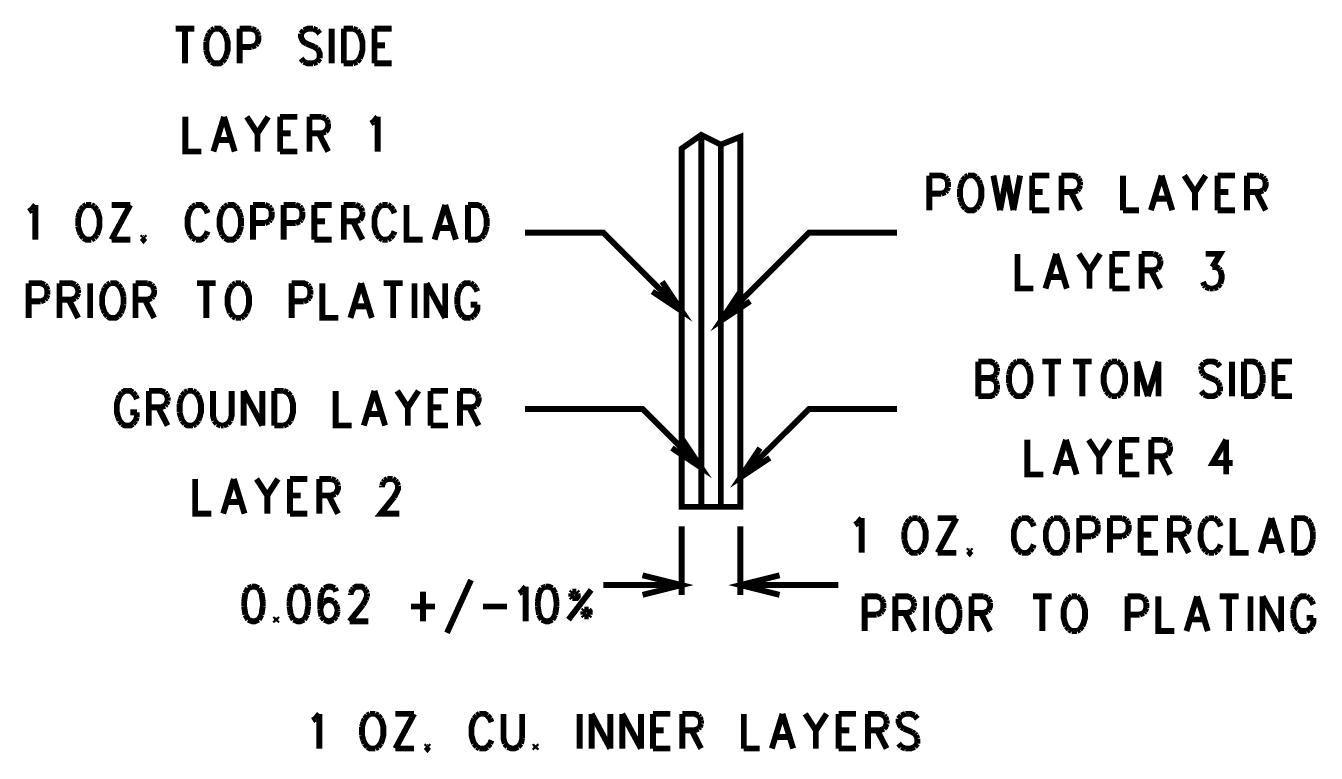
# Model space of a CAD drawing. Extents: x 7.3 to 17.4, y 4.7 to 13.3.
# Drawn here: x 13.575 to 16.87, y 5.596 to 7.454 of the extents above; entities that cross this region are included whole.
import ezdxf

# ---------------------------------------------------------------- set-up
doc = ezdxf.new("R2010")
doc.units = 0
doc.layers.add('DD_PHO', color=6, linetype='CONTINUOUS')

msp = doc.modelspace()

# ---------------------------------------------------------------- linework, layer by layer
at = {"layer": 'DD_PHO', "const_width": 0.015}
for points in [[(13.9575, 7.44609), (14.00522, 7.44609)], [(13.98136, 7.44609), (13.98136, 7.3575)], [(14.04954, 7.44187), (14.04272, 7.43343)], [(14.05636, 7.44609), (14.04954, 7.44187)], [(14.07681, 7.44187), (14.07, 7.44609), (14.05636, 7.44609)], [(14.08363, 7.43343), (14.07681, 7.44187)], [(14.12113, 7.44609), (14.12113, 7.3575)], [(14.12113, 7.44609), (14.15181, 7.44609)], [(14.15181, 7.44609), (14.16204, 7.44187)], [(14.16204, 7.44187), (14.16545, 7.43765)], [(14.28477, 7.44187), (14.27795, 7.43343)], [(14.30863, 7.44609), (14.295, 7.44609), (14.28477, 7.44187)], [(14.31886, 7.44187), (14.30863, 7.44609)], [(14.32568, 7.43343), (14.31886, 7.44187)], [(14.35636, 7.44609), (14.35636, 7.3575)], [(14.38704, 7.44609), (14.38704, 7.3575)], [(14.38704, 7.44609), (14.4109, 7.44609)], [(14.4109, 7.44609), (14.42113, 7.44187)], [(14.42113, 7.44187), (14.42795, 7.43343)], [(14.46545, 7.44609), (14.46545, 7.3575)], [(14.46545, 7.44609), (14.50977, 7.44609)], [(14.03931, 7.425), (14.0359, 7.41234)], [(14.0359, 7.41234), (14.0359, 7.39125)], [(14.04272, 7.43343), (14.03931, 7.425)], [(14.08704, 7.425), (14.08363, 7.43343)], [(14.08704, 7.37859), (14.09045, 7.39125), (14.09045, 7.41234), (14.08704, 7.425)], [(14.16545, 7.40812), (14.16204, 7.4039)], [(14.16545, 7.43765), (14.16886, 7.42921)], [(14.16886, 7.42921), (14.16886, 7.41656), (14.16545, 7.40812)], [(14.27795, 7.43343), (14.27795, 7.425), (14.28136, 7.41656), (14.28477, 7.41234), (14.29159, 7.40812)], [(14.29159, 7.40812), (14.31204, 7.39968)], [(14.42795, 7.43343), (14.43136, 7.425), (14.43477, 7.41234), (14.43477, 7.39125), (14.43136, 7.37859), (14.42795, 7.37015)], [(14.0359, 7.39125), (14.03931, 7.37859)], [(14.03931, 7.37859), (14.04272, 7.37015)], [(14.08363, 7.37015), (14.08704, 7.37859)], [(14.15181, 7.39968), (14.12113, 7.39968)], [(14.16204, 7.4039), (14.15181, 7.39968)], [(14.31204, 7.39968), (14.31886, 7.39546)], [(14.31886, 7.39546), (14.32227, 7.39125), (14.32568, 7.38281), (14.32568, 7.37015)], [(14.46545, 7.4039), (14.49272, 7.4039)], [(14.04272, 7.37015), (14.04954, 7.36171)], [(14.04954, 7.36171), (14.05636, 7.3575), (14.07, 7.3575), (14.07681, 7.36171)], [(14.07681, 7.36171), (14.08363, 7.37015)], [(14.28477, 7.36171), (14.27795, 7.37015)], [(14.30863, 7.3575), (14.295, 7.3575), (14.28477, 7.36171)], [(14.31886, 7.36171), (14.30863, 7.3575)], [(14.32568, 7.37015), (14.31886, 7.36171)], [(14.4109, 7.3575), (14.38704, 7.3575)], [(14.42113, 7.36171), (14.4109, 7.3575)], [(14.42795, 7.37015), (14.42113, 7.36171)], [(14.46545, 7.3575), (14.50977, 7.3575)], [(13.9825, 7.22109), (13.9825, 7.1325), (14.0234, 7.1325)], [(14.08136, 7.22109), (14.05409, 7.1325)], [(14.08136, 7.22109), (14.10863, 7.1325)], [(14.13931, 7.22109), (14.16659, 7.1789)], [(14.19386, 7.22109), (14.16659, 7.1789)], [(14.22454, 7.22109), (14.22454, 7.1325)], [(14.22454, 7.22109), (14.26886, 7.22109)], [(14.29954, 7.22109), (14.29954, 7.1325)], [(14.29954, 7.22109), (14.33022, 7.22109)], [(14.33022, 7.22109), (14.34045, 7.21687)], [(14.34045, 7.21687), (14.34386, 7.21265)], [(14.34386, 7.21265), (14.34727, 7.20421)], [(14.46318, 7.20843), (14.4734, 7.22109)], [(14.4734, 7.22109), (14.4734, 7.1325)], [(14.16659, 7.1789), (14.16659, 7.1325)], [(14.22454, 7.1789), (14.25181, 7.1789)], [(14.33022, 7.1789), (14.29954, 7.1789)], [(14.3234, 7.1789), (14.34727, 7.1325)], [(14.34045, 7.18312), (14.33022, 7.1789)], [(14.34727, 7.20421), (14.34727, 7.19578), (14.34386, 7.18734), (14.34045, 7.18312)], [(14.45636, 7.20421), (14.46318, 7.20843)], [(14.06431, 7.16203), (14.0984, 7.16203)], [(15.25, 6.225), (15.25, 7.14), (15.3, 7.175), (15.35, 7.15), (15.4, 7.17), (15.4, 6.225), (15.25, 6.225)], [(15.3, 7.175), (15.3, 6.225)], [(15.35, 7.15), (15.35, 6.225)], [(14.22454, 7.1325), (14.26886, 7.1325)], [(15.8825, 7.07109), (15.8825, 6.9825)], [(15.8825, 7.07109), (15.91318, 7.07109), (15.9234, 7.06687)], [(15.9234, 7.06687), (15.92681, 7.06265)], [(15.92681, 7.06265), (15.93022, 7.05421)], [(15.93022, 7.05421), (15.93022, 7.04156)], [(15.96431, 7.05), (15.9609, 7.03734)], [(15.96772, 7.05843), (15.96431, 7.05)], [(15.97454, 7.06687), (15.96772, 7.05843)], [(15.98136, 7.07109), (15.97454, 7.06687)], [(16.00181, 7.06687), (15.995, 7.07109), (15.98136, 7.07109)], [(16.00863, 7.05843), (16.00181, 7.06687)], [(16.01204, 7.05), (16.00863, 7.05843)], [(16.01204, 7.00359), (16.01545, 7.01625), (16.01545, 7.03734), (16.01204, 7.05)], [(16.04613, 7.07109), (16.06318, 6.9825)], [(16.08022, 7.07109), (16.06318, 6.9825)], [(16.08022, 7.07109), (16.09727, 6.9825)], [(16.11431, 7.07109), (16.09727, 6.9825)], [(16.145, 7.07109), (16.145, 6.9825)], [(16.145, 7.07109), (16.18931, 7.07109)], [(16.22, 7.07109), (16.22, 6.9825)], [(16.22, 7.07109), (16.25068, 7.07109), (16.2609, 7.06687)], [(16.2609, 7.06687), (16.26431, 7.06265)], [(16.26431, 7.06265), (16.26772, 7.05421)], [(16.26772, 7.04578), (16.26431, 7.03734)], [(16.26772, 7.05421), (16.26772, 7.04578)], [(16.37681, 7.07109), (16.37681, 6.9825)], [(16.47568, 7.07109), (16.4484, 6.9825)], [(16.47568, 7.07109), (16.50295, 6.9825)], [(16.53363, 7.07109), (16.5609, 7.0289)], [(16.58818, 7.07109), (16.5609, 7.0289)], [(16.61886, 7.07109), (16.61886, 6.9825)], [(16.61886, 7.07109), (16.66318, 7.07109)], [(16.69386, 7.07109), (16.69386, 6.9825)], [(16.69386, 7.07109), (16.72454, 7.07109)], [(16.72454, 7.07109), (16.73477, 7.06687)], [(16.73477, 7.06687), (16.73818, 7.06265)], [(16.74159, 7.05421), (16.74159, 7.04578), (16.73818, 7.03734), (16.73477, 7.03312)], [(16.73818, 7.06265), (16.74159, 7.05421)], [(15.91318, 7.02468), (15.8825, 7.02468)], [(15.9234, 7.0289), (15.91318, 7.02468)], [(15.92681, 7.03312), (15.9234, 7.0289)], [(15.93022, 7.04156), (15.92681, 7.03312)], [(15.9609, 7.03734), (15.9609, 7.01625)], [(15.9609, 7.01625), (15.96431, 7.00359)], [(16.145, 7.0289), (16.17227, 7.0289)], [(16.25068, 7.0289), (16.22, 7.0289)], [(16.24386, 7.0289), (16.26772, 6.9825)], [(16.2609, 7.03312), (16.25068, 7.0289)], [(16.26431, 7.03734), (16.2609, 7.03312)], [(16.45863, 7.01203), (16.49272, 7.01203)], [(16.5609, 7.0289), (16.5609, 6.9825)], [(16.61886, 7.0289), (16.64613, 7.0289)], [(16.72454, 7.0289), (16.69386, 7.0289)], [(16.71772, 7.0289), (16.74159, 6.9825)], [(16.73477, 7.03312), (16.72454, 7.0289)], [(13.5825, 6.97921), (13.58931, 6.98343)], [(13.58931, 6.98343), (13.59954, 6.99609)], [(13.59954, 6.99609), (13.59954, 6.9075)], [(13.71545, 6.98343), (13.71204, 6.975)], [(13.72227, 6.99187), (13.71545, 6.98343)], [(13.72909, 6.99609), (13.72227, 6.99187)], [(13.74272, 6.99609), (13.72909, 6.99609)], [(13.74954, 6.99187), (13.74272, 6.99609)], [(13.75636, 6.98343), (13.74954, 6.99187)], [(13.75636, 6.92015), (13.75977, 6.92859), (13.76318, 6.94125), (13.76318, 6.96234), (13.75977, 6.975), (13.75636, 6.98343)], [(13.84159, 6.99609), (13.79386, 6.9075)], [(13.79386, 6.99609), (13.84159, 6.99609)], [(13.995, 6.98343), (13.99159, 6.975), (13.98818, 6.96234), (13.98818, 6.94125), (13.99159, 6.92859), (13.995, 6.92015)], [(14.00181, 6.99187), (13.995, 6.98343)], [(14.00863, 6.99609), (14.00181, 6.99187)], [(14.02909, 6.99187), (14.02227, 6.99609), (14.00863, 6.99609)], [(14.0359, 6.98343), (14.02909, 6.99187)], [(14.03931, 6.975), (14.0359, 6.98343)], [(14.07681, 6.98343), (14.0734, 6.975)], [(14.08363, 6.99187), (14.07681, 6.98343)], [(14.09045, 6.99609), (14.08363, 6.99187)], [(14.1109, 6.99187), (14.10409, 6.99609), (14.09045, 6.99609)], [(14.11772, 6.98343), (14.1109, 6.99187)], [(14.12113, 6.975), (14.11772, 6.98343)], [(14.15522, 6.99609), (14.15522, 6.9075)], [(14.15522, 6.99609), (14.1859, 6.99609)], [(14.1859, 6.99609), (14.19613, 6.99187)], [(14.19613, 6.99187), (14.19954, 6.98765)], [(14.19954, 6.98765), (14.20295, 6.97921)], [(14.20295, 6.97921), (14.20295, 6.96656), (14.19954, 6.95812)], [(14.23363, 6.99609), (14.23363, 6.9075)], [(14.23363, 6.99609), (14.26431, 6.99609)], [(14.26431, 6.99609), (14.27454, 6.99187)], [(14.27454, 6.99187), (14.27795, 6.98765)], [(14.27795, 6.98765), (14.28136, 6.97921)], [(14.28136, 6.97921), (14.28136, 6.96656), (14.27795, 6.95812)], [(14.31204, 6.99609), (14.31204, 6.9075)], [(14.31204, 6.99609), (14.35636, 6.99609)], [(14.38704, 6.99609), (14.38704, 6.9075)], [(14.38704, 6.99609), (14.41772, 6.99609)], [(14.41772, 6.99609), (14.42795, 6.99187)], [(14.42795, 6.99187), (14.43136, 6.98765)], [(14.43477, 6.97921), (14.43477, 6.97078), (14.43136, 6.96234), (14.42795, 6.95812)], [(14.43136, 6.98765), (14.43477, 6.97921)], [(14.47227, 6.98343), (14.46886, 6.975), (14.46545, 6.96234), (14.46545, 6.94125), (14.46886, 6.92859), (14.47227, 6.92015)], [(14.47909, 6.99187), (14.47227, 6.98343)], [(14.4859, 6.99609), (14.47909, 6.99187)], [(14.49954, 6.99609), (14.4859, 6.99609)], [(14.50636, 6.99187), (14.49954, 6.99609)], [(14.51318, 6.98343), (14.50636, 6.99187)], [(14.51659, 6.975), (14.51318, 6.98343)], [(14.54727, 6.99609), (14.54727, 6.9075), (14.58818, 6.9075)], [(14.64613, 6.99609), (14.61886, 6.9075)], [(14.64613, 6.99609), (14.6734, 6.9075)], [(14.70409, 6.99609), (14.70409, 6.9075)], [(14.70409, 6.99609), (14.72795, 6.99609), (14.73818, 6.99187)], [(14.73818, 6.99187), (14.745, 6.98343)], [(14.745, 6.98343), (14.7484, 6.975)], [(15.96431, 7.00359), (15.96772, 6.99515)], [(15.96772, 6.99515), (15.97454, 6.98671)], [(15.97454, 6.98671), (15.98136, 6.9825), (15.995, 6.9825), (16.00181, 6.98671)], [(16.00181, 6.98671), (16.00863, 6.99515)], [(16.00863, 6.99515), (16.01204, 7.00359)], [(16.145, 6.9825), (16.18931, 6.9825)], [(16.37681, 6.9825), (16.41772, 6.9825)], [(16.61886, 6.9825), (16.66318, 6.9825)], [(13.71204, 6.975), (13.70863, 6.96234)], [(13.70863, 6.96234), (13.70863, 6.94125)], [(14.0734, 6.975), (14.07, 6.96234), (14.07, 6.94125), (14.0734, 6.92859)], [(14.12454, 6.96234), (14.12113, 6.975)], [(14.12454, 6.94125), (14.12454, 6.96234)], [(14.1859, 6.94968), (14.15522, 6.94968)], [(14.19613, 6.9539), (14.1859, 6.94968)], [(14.19954, 6.95812), (14.19613, 6.9539)], [(14.26431, 6.94968), (14.23363, 6.94968)], [(14.27454, 6.9539), (14.26431, 6.94968)], [(14.27795, 6.95812), (14.27454, 6.9539)], [(14.31204, 6.9539), (14.33931, 6.9539)], [(14.41772, 6.9539), (14.38704, 6.9539)], [(14.4109, 6.9539), (14.43477, 6.9075)], [(14.42795, 6.95812), (14.41772, 6.9539)], [(14.7484, 6.975), (14.75181, 6.96234)], [(14.75181, 6.96234), (14.75181, 6.94125)], [(13.70863, 6.94125), (13.71204, 6.92859)], [(13.71204, 6.92859), (13.71545, 6.92015)], [(13.71545, 6.92015), (13.72227, 6.91171)], [(13.74954, 6.91171), (13.75636, 6.92015)], [(13.87568, 6.91593), (13.87227, 6.91171)], [(13.87909, 6.91171), (13.87568, 6.91593)], [(13.995, 6.92015), (14.00181, 6.91171)], [(14.02909, 6.91171), (14.0359, 6.92015)], [(14.0359, 6.92015), (14.03931, 6.92859)], [(14.0734, 6.92859), (14.07681, 6.92015)], [(14.07681, 6.92015), (14.08363, 6.91171)], [(14.1109, 6.91171), (14.11772, 6.92015)], [(14.11772, 6.92015), (14.12113, 6.92859)], [(14.12113, 6.92859), (14.12454, 6.94125)], [(14.47227, 6.92015), (14.47909, 6.91171)], [(14.50636, 6.91171), (14.51318, 6.92015)], [(14.51318, 6.92015), (14.51659, 6.92859)], [(14.62909, 6.93703), (14.66318, 6.93703)], [(14.745, 6.92015), (14.73818, 6.91171)], [(14.7484, 6.92859), (14.745, 6.92015)], [(14.75181, 6.94125), (14.7484, 6.92859)], [(14.85, 6.925), (15.05, 6.925), (15.25, 6.725)], [(15.8, 6.925), (15.575, 6.925), (15.35, 6.7)], [(13.72227, 6.91171), (13.72909, 6.9075), (13.74272, 6.9075)], [(13.74272, 6.9075), (13.74954, 6.91171)], [(13.79386, 6.9075), (13.84159, 6.9075)], [(13.87227, 6.91171), (13.87568, 6.9075), (13.87909, 6.91171)], [(14.00181, 6.91171), (14.00863, 6.9075)], [(14.00863, 6.9075), (14.02227, 6.9075), (14.02909, 6.91171)], [(14.08363, 6.91171), (14.09045, 6.9075), (14.10409, 6.9075), (14.1109, 6.91171)], [(14.31204, 6.9075), (14.35636, 6.9075)], [(14.47909, 6.91171), (14.4859, 6.9075)], [(14.4859, 6.9075), (14.49954, 6.9075)], [(14.49954, 6.9075), (14.50636, 6.91171)], [(14.73818, 6.91171), (14.72795, 6.9075), (14.70409, 6.9075)], [(16.1075, 6.87109), (16.1075, 6.7825), (16.1484, 6.7825)], [(16.20636, 6.87109), (16.17909, 6.7825)], [(16.20636, 6.87109), (16.23363, 6.7825)], [(16.26431, 6.87109), (16.29159, 6.8289)], [(16.31886, 6.87109), (16.29159, 6.8289)], [(16.34954, 6.87109), (16.34954, 6.7825)], [(16.34954, 6.87109), (16.39386, 6.87109)], [(16.42454, 6.87109), (16.42454, 6.7825)], [(16.42454, 6.87109), (16.45522, 6.87109)], [(16.45522, 6.87109), (16.46545, 6.86687)], [(16.46545, 6.86687), (16.46886, 6.86265)], [(16.47227, 6.85421), (16.47227, 6.84578), (16.46886, 6.83734), (16.46545, 6.83312)], [(16.46886, 6.86265), (16.47227, 6.85421)], [(16.58818, 6.87109), (16.62568, 6.87109), (16.60522, 6.83734)], [(16.29159, 6.8289), (16.29159, 6.7825)], [(16.34954, 6.8289), (16.37681, 6.8289)], [(16.45522, 6.8289), (16.42454, 6.8289)], [(16.4484, 6.8289), (16.47227, 6.7825)], [(16.46545, 6.83312), (16.45522, 6.8289)], [(16.60522, 6.83734), (16.61545, 6.83734), (16.62227, 6.83312)], [(16.62227, 6.83312), (16.62568, 6.8289)], [(16.62568, 6.8289), (16.62909, 6.81625), (16.62909, 6.80781), (16.62568, 6.79515)], [(13.5825, 6.79609), (13.5825, 6.7075)], [(13.5825, 6.79609), (13.61318, 6.79609), (13.6234, 6.79187)], [(13.6234, 6.79187), (13.62681, 6.78765)], [(13.62681, 6.78765), (13.63022, 6.77921)], [(13.6609, 6.79609), (13.6609, 6.7075)], [(13.6609, 6.79609), (13.69159, 6.79609), (13.70181, 6.79187)], [(13.70181, 6.79187), (13.70522, 6.78765)], [(13.70522, 6.78765), (13.70863, 6.77921)], [(13.73931, 6.79609), (13.73931, 6.7075)], [(13.77681, 6.78343), (13.7734, 6.775)], [(13.78363, 6.79187), (13.77681, 6.78343)], [(13.79045, 6.79609), (13.78363, 6.79187)], [(13.8109, 6.79187), (13.80409, 6.79609), (13.79045, 6.79609)], [(13.81772, 6.78343), (13.8109, 6.79187)], [(13.82113, 6.775), (13.81772, 6.78343)], [(13.85522, 6.79609), (13.85522, 6.7075)], [(13.85522, 6.79609), (13.8859, 6.79609)], [(13.8859, 6.79609), (13.89613, 6.79187)], [(13.89613, 6.79187), (13.89954, 6.78765)], [(13.89954, 6.78765), (13.90295, 6.77921)], [(14.01204, 6.79609), (14.05977, 6.79609)], [(14.0359, 6.79609), (14.0359, 6.7075)], [(14.09727, 6.78343), (14.09386, 6.775), (14.09045, 6.76234), (14.09045, 6.74125), (14.09386, 6.72859), (14.09727, 6.72015)], [(14.10409, 6.79187), (14.09727, 6.78343)], [(14.1109, 6.79609), (14.10409, 6.79187)], [(14.12454, 6.79609), (14.1109, 6.79609)], [(14.13136, 6.79187), (14.12454, 6.79609)], [(14.13818, 6.78343), (14.13136, 6.79187)], [(14.13818, 6.72015), (14.14159, 6.72859), (14.145, 6.74125), (14.145, 6.76234), (14.14159, 6.775), (14.13818, 6.78343)], [(14.25409, 6.79609), (14.25409, 6.7075)], [(14.25409, 6.79609), (14.28477, 6.79609), (14.295, 6.79187)], [(14.295, 6.79187), (14.2984, 6.78765)], [(14.2984, 6.78765), (14.30181, 6.77921)], [(14.3325, 6.79609), (14.3325, 6.7075), (14.3734, 6.7075)], [(14.43136, 6.79609), (14.40409, 6.7075)], [(14.43136, 6.79609), (14.45863, 6.7075)], [(14.48931, 6.79609), (14.53704, 6.79609)], [(14.51318, 6.79609), (14.51318, 6.7075)], [(14.56772, 6.79609), (14.56772, 6.7075)], [(14.5984, 6.79609), (14.5984, 6.7075)], [(14.5984, 6.79609), (14.64613, 6.7075)], [(14.64613, 6.79609), (14.64613, 6.7075)], [(14.68363, 6.78343), (14.68022, 6.775)], [(14.69045, 6.79187), (14.68363, 6.78343)], [(14.7109, 6.79609), (14.69727, 6.79609), (14.69045, 6.79187)], [(14.71772, 6.79187), (14.7109, 6.79609)], [(14.72454, 6.78343), (14.71772, 6.79187)], [(14.72795, 6.775), (14.72454, 6.78343)], [(15.2, 6.8), (15.25, 6.725), (15.175, 6.775)], [(16.18931, 6.81203), (16.2234, 6.81203)], [(16.34954, 6.7825), (16.39386, 6.7825)], [(16.58477, 6.79093), (16.58136, 6.79937)], [(16.58818, 6.78671), (16.58477, 6.79093)], [(16.5984, 6.7825), (16.58818, 6.78671)], [(16.60863, 6.7825), (16.5984, 6.7825)], [(16.61886, 6.78671), (16.60863, 6.7825)], [(16.62568, 6.79515), (16.61886, 6.78671)], [(13.61318, 6.74968), (13.5825, 6.74968)], [(13.6234, 6.7539), (13.61318, 6.74968)], [(13.62681, 6.75812), (13.6234, 6.7539)], [(13.63022, 6.76656), (13.62681, 6.75812)], [(13.63022, 6.77921), (13.63022, 6.76656)], [(13.69159, 6.7539), (13.6609, 6.7539)], [(13.68477, 6.7539), (13.70863, 6.7075)], [(13.70181, 6.75812), (13.69159, 6.7539)], [(13.70522, 6.76234), (13.70181, 6.75812)], [(13.70863, 6.77078), (13.70522, 6.76234)], [(13.70863, 6.77921), (13.70863, 6.77078)], [(13.7734, 6.775), (13.77, 6.76234), (13.77, 6.74125), (13.7734, 6.72859)], [(13.82454, 6.76234), (13.82113, 6.775)], [(13.82454, 6.74125), (13.82454, 6.76234)], [(13.8859, 6.7539), (13.85522, 6.7539)], [(13.87909, 6.7539), (13.90295, 6.7075)], [(13.89613, 6.75812), (13.8859, 6.7539)], [(13.89954, 6.76234), (13.89613, 6.75812)], [(13.90295, 6.77921), (13.90295, 6.77078), (13.89954, 6.76234)], [(14.28477, 6.74968), (14.25409, 6.74968)], [(14.295, 6.7539), (14.28477, 6.74968)], [(14.2984, 6.75812), (14.295, 6.7539)], [(14.30181, 6.76656), (14.2984, 6.75812)], [(14.30181, 6.77921), (14.30181, 6.76656)], [(14.68022, 6.775), (14.67681, 6.76234)], [(14.67681, 6.76234), (14.67681, 6.74125)], [(15.4, 6.775), (15.35, 6.7), (15.425, 6.75)], [(13.7734, 6.72859), (13.77681, 6.72015)], [(13.77681, 6.72015), (13.78363, 6.71171)], [(13.8109, 6.71171), (13.81772, 6.72015)], [(13.81772, 6.72015), (13.82113, 6.72859)], [(13.82113, 6.72859), (13.82454, 6.74125)], [(14.09727, 6.72015), (14.10409, 6.71171)], [(14.13136, 6.71171), (14.13818, 6.72015)], [(14.41431, 6.73703), (14.4484, 6.73703)], [(14.67681, 6.74125), (14.68022, 6.72859)], [(14.68022, 6.72859), (14.68363, 6.72015)], [(14.68363, 6.72015), (14.69045, 6.71171)], [(14.7109, 6.74125), (14.72795, 6.74125)], [(14.71772, 6.71171), (14.72454, 6.72015)], [(14.72454, 6.72015), (14.72795, 6.72859), (14.72795, 6.74125)], [(13.78363, 6.71171), (13.79045, 6.7075), (13.80409, 6.7075), (13.8109, 6.71171)], [(14.10409, 6.71171), (14.1109, 6.7075)], [(14.1109, 6.7075), (14.12454, 6.7075)], [(14.12454, 6.7075), (14.13136, 6.71171)], [(14.69045, 6.71171), (14.69727, 6.7075), (14.7109, 6.7075)], [(14.7109, 6.7075), (14.71772, 6.71171)], [(16.0075, 6.59609), (16.0075, 6.5075)], [(16.0075, 6.59609), (16.03818, 6.59609), (16.0484, 6.59187)], [(16.0484, 6.59187), (16.05181, 6.58765)], [(16.05181, 6.58765), (16.05522, 6.57921)], [(16.09272, 6.58343), (16.08931, 6.575)], [(16.09954, 6.59187), (16.09272, 6.58343)], [(16.10636, 6.59609), (16.09954, 6.59187)], [(16.12681, 6.59187), (16.12, 6.59609), (16.10636, 6.59609)], [(16.13363, 6.58343), (16.12681, 6.59187)], [(16.13704, 6.575), (16.13363, 6.58343)], [(16.17113, 6.59609), (16.21886, 6.59609)], [(16.195, 6.59609), (16.195, 6.5075)], [(16.24954, 6.59609), (16.29727, 6.59609)], [(16.2734, 6.59609), (16.2734, 6.5075)], [(16.33477, 6.58343), (16.33136, 6.575), (16.32795, 6.56234), (16.32795, 6.54125), (16.33136, 6.52859), (16.33477, 6.52015)], [(16.34159, 6.59187), (16.33477, 6.58343)], [(16.3484, 6.59609), (16.34159, 6.59187)], [(16.36204, 6.59609), (16.3484, 6.59609)], [(16.36886, 6.59187), (16.36204, 6.59609)], [(16.37568, 6.58343), (16.36886, 6.59187)], [(16.37568, 6.52015), (16.37909, 6.52859), (16.3825, 6.54125), (16.3825, 6.56234), (16.37909, 6.575), (16.37568, 6.58343)], [(16.41318, 6.59609), (16.41318, 6.5075)], [(16.41318, 6.59609), (16.44045, 6.5075)], [(16.46772, 6.59609), (16.44045, 6.5075)], [(16.46772, 6.59609), (16.46772, 6.5075)], [(16.58363, 6.59187), (16.57681, 6.58343)], [(16.57681, 6.58343), (16.57681, 6.575)], [(16.61772, 6.59187), (16.6075, 6.59609), (16.59386, 6.59609), (16.58363, 6.59187)], [(16.62454, 6.58343), (16.61772, 6.59187)], [(16.65522, 6.59609), (16.65522, 6.5075)], [(16.6859, 6.59609), (16.6859, 6.5075)], [(16.6859, 6.59609), (16.70977, 6.59609), (16.72, 6.59187)], [(16.72, 6.59187), (16.72681, 6.58343)], [(16.72681, 6.58343), (16.73022, 6.575)], [(16.76431, 6.59609), (16.76431, 6.5075)], [(16.76431, 6.59609), (16.80863, 6.59609)], [(16.0075, 6.5539), (16.03818, 6.5539)], [(16.0484, 6.55812), (16.03818, 6.5539)], [(16.03818, 6.5539), (16.0484, 6.54968)], [(16.05181, 6.56234), (16.0484, 6.55812)], [(16.05522, 6.57078), (16.05181, 6.56234)], [(16.05522, 6.57921), (16.05522, 6.57078)], [(16.08931, 6.575), (16.0859, 6.56234)], [(16.0859, 6.56234), (16.0859, 6.54125)], [(16.13704, 6.52859), (16.14045, 6.54125), (16.14045, 6.56234), (16.13704, 6.575)], [(16.57681, 6.575), (16.58022, 6.56656)], [(16.58022, 6.56656), (16.58363, 6.56234)], [(16.58363, 6.56234), (16.59045, 6.55812)], [(16.59045, 6.55812), (16.6109, 6.54968)], [(16.73022, 6.575), (16.73363, 6.56234)], [(16.73363, 6.56234), (16.73363, 6.54125)], [(16.76431, 6.5539), (16.79159, 6.5539)], [(13.8484, 6.51687), (13.84159, 6.52109), (13.82795, 6.52109), (13.82113, 6.51687)], [(13.88931, 6.52109), (13.88931, 6.4325)], [(13.88931, 6.52109), (13.92, 6.52109), (13.93022, 6.51687)], [(13.98818, 6.52109), (13.98136, 6.51687)], [(14.00181, 6.52109), (13.98818, 6.52109)], [(14.00863, 6.51687), (14.00181, 6.52109)], [(14.05295, 6.52109), (14.05295, 6.45781), (14.05636, 6.44515)], [(14.09727, 6.44515), (14.10068, 6.45781), (14.10068, 6.52109)], [(14.13136, 6.52109), (14.13136, 6.4325)], [(14.13136, 6.52109), (14.17909, 6.4325)], [(14.17909, 6.52109), (14.17909, 6.4325)], [(14.20977, 6.52109), (14.20977, 6.4325)], [(14.20977, 6.52109), (14.23363, 6.52109)], [(14.23363, 6.52109), (14.24386, 6.51687)], [(14.36659, 6.52109), (14.36659, 6.4325), (14.4075, 6.4325)], [(14.46545, 6.52109), (14.43818, 6.4325)], [(14.46545, 6.52109), (14.49272, 6.4325)], [(14.5234, 6.52109), (14.55068, 6.4789)], [(14.57795, 6.52109), (14.55068, 6.4789)], [(14.60863, 6.52109), (14.60863, 6.4325)], [(14.60863, 6.52109), (14.65295, 6.52109)], [(14.68363, 6.52109), (14.68363, 6.4325)], [(14.68363, 6.52109), (14.71431, 6.52109)], [(14.71431, 6.52109), (14.72454, 6.51687)], [(16.0484, 6.54968), (16.05181, 6.54546)], [(16.05181, 6.54546), (16.05522, 6.53703)], [(16.05522, 6.52437), (16.05181, 6.51593)], [(16.05522, 6.53703), (16.05522, 6.52437)], [(16.0859, 6.54125), (16.08931, 6.52859)], [(16.08931, 6.52859), (16.09272, 6.52015)], [(16.09272, 6.52015), (16.09954, 6.51171)], [(16.12681, 6.51171), (16.13363, 6.52015)], [(16.13363, 6.52015), (16.13704, 6.52859)], [(16.33477, 6.52015), (16.34159, 6.51171)], [(16.36886, 6.51171), (16.37568, 6.52015)], [(16.58363, 6.51171), (16.57681, 6.52015)], [(16.6109, 6.54968), (16.61772, 6.54546)], [(16.61772, 6.54546), (16.62113, 6.54125)], [(16.62454, 6.52015), (16.61772, 6.51171)], [(16.62113, 6.54125), (16.62454, 6.53281)], [(16.62454, 6.53281), (16.62454, 6.52015)], [(16.72681, 6.52015), (16.72, 6.51171)], [(16.73022, 6.52859), (16.72681, 6.52015)], [(16.73363, 6.54125), (16.73022, 6.52859)], [(13.8109, 6.5), (13.8075, 6.48734), (13.8075, 6.46625), (13.8109, 6.45359)], [(13.81431, 6.50843), (13.8109, 6.5)], [(13.82113, 6.51687), (13.81431, 6.50843)], [(13.85522, 6.50843), (13.8484, 6.51687)], [(13.85863, 6.5), (13.85522, 6.50843)], [(13.93022, 6.51687), (13.93363, 6.51265)], [(13.93363, 6.48734), (13.93022, 6.48312)], [(13.93363, 6.51265), (13.93704, 6.50421)], [(13.93704, 6.49578), (13.93363, 6.48734)], [(13.93704, 6.50421), (13.93704, 6.49578)], [(13.97113, 6.5), (13.96772, 6.48734)], [(13.96772, 6.48734), (13.96772, 6.46625)], [(13.97454, 6.50843), (13.97113, 6.5)], [(13.98136, 6.51687), (13.97454, 6.50843)], [(14.01545, 6.50843), (14.00863, 6.51687)], [(14.01545, 6.44515), (14.01886, 6.45359), (14.02227, 6.46625), (14.02227, 6.48734), (14.01886, 6.5), (14.01545, 6.50843)], [(14.24386, 6.51687), (14.25068, 6.50843)], [(14.25068, 6.50843), (14.25409, 6.5), (14.2575, 6.48734), (14.2575, 6.46625), (14.25409, 6.45359), (14.25068, 6.44515)], [(14.72454, 6.51687), (14.72795, 6.51265)], [(14.73136, 6.50421), (14.73136, 6.49578), (14.72795, 6.48734), (14.72454, 6.48312)], [(14.72795, 6.51265), (14.73136, 6.50421)], [(16.0484, 6.51171), (16.03818, 6.5075), (16.0075, 6.5075)], [(16.05181, 6.51593), (16.0484, 6.51171)], [(16.09954, 6.51171), (16.10636, 6.5075), (16.12, 6.5075), (16.12681, 6.51171)], [(16.34159, 6.51171), (16.3484, 6.5075)], [(16.3484, 6.5075), (16.36204, 6.5075)], [(16.36204, 6.5075), (16.36886, 6.51171)], [(16.61772, 6.51171), (16.6075, 6.5075), (16.59386, 6.5075), (16.58363, 6.51171)], [(16.72, 6.51171), (16.70977, 6.5075), (16.6859, 6.5075)], [(16.76431, 6.5075), (16.80863, 6.5075)], [(13.8109, 6.45359), (13.81431, 6.44515)], [(13.84159, 6.46625), (13.85863, 6.46625)], [(13.85522, 6.44515), (13.85863, 6.45359)], [(13.85863, 6.45359), (13.85863, 6.46625)], [(13.92, 6.4789), (13.88931, 6.4789)], [(13.91318, 6.4789), (13.93704, 6.4325)], [(13.93022, 6.48312), (13.92, 6.4789)], [(13.96772, 6.46625), (13.97113, 6.45359)], [(13.97113, 6.45359), (13.97454, 6.44515)], [(14.4484, 6.46203), (14.4825, 6.46203)], [(14.55068, 6.4789), (14.55068, 6.4325)], [(14.60863, 6.4789), (14.6359, 6.4789)], [(14.71431, 6.4789), (14.68363, 6.4789)], [(14.7075, 6.4789), (14.73136, 6.4325)], [(14.72454, 6.48312), (14.71431, 6.4789)], [(15.3, 6.325), (15.15, 6.475), (14.85, 6.475)], [(15.4, 6.3), (15.575, 6.475), (15.8, 6.475)], [(13.81431, 6.44515), (13.82113, 6.43671)], [(13.82113, 6.43671), (13.82795, 6.4325), (13.84159, 6.4325), (13.8484, 6.43671)], [(13.8484, 6.43671), (13.85522, 6.44515)], [(13.97454, 6.44515), (13.98136, 6.43671)], [(13.98136, 6.43671), (13.98818, 6.4325), (14.00181, 6.4325)], [(14.00181, 6.4325), (14.00863, 6.43671)], [(14.00863, 6.43671), (14.01545, 6.44515)], [(14.05636, 6.44515), (14.06318, 6.43671)], [(14.06318, 6.43671), (14.0734, 6.4325)], [(14.0734, 6.4325), (14.08022, 6.4325)], [(14.08022, 6.4325), (14.09045, 6.43671)], [(14.09045, 6.43671), (14.09727, 6.44515)], [(14.23363, 6.4325), (14.20977, 6.4325)], [(14.24386, 6.43671), (14.23363, 6.4325)], [(14.25068, 6.44515), (14.24386, 6.43671)], [(14.60863, 6.4325), (14.65295, 6.4325)], [(15.25, 6.4), (15.3, 6.325), (15.225, 6.375)], [(16.1325, 6.39609), (16.1325, 6.3075), (16.1734, 6.3075)], [(16.23136, 6.39609), (16.20409, 6.3075)], [(16.23136, 6.39609), (16.25863, 6.3075)], [(16.28931, 6.39609), (16.31659, 6.3539)], [(16.34386, 6.39609), (16.31659, 6.3539)], [(16.37454, 6.39609), (16.37454, 6.3075)], [(16.37454, 6.39609), (16.41886, 6.39609)], [(16.44954, 6.39609), (16.44954, 6.3075)], [(16.44954, 6.39609), (16.48022, 6.39609)], [(16.48022, 6.39609), (16.49045, 6.39187)], [(16.49045, 6.39187), (16.49386, 6.38765)], [(16.49386, 6.38765), (16.49727, 6.37921)], [(16.64045, 6.39609), (16.60636, 6.33703), (16.6575, 6.33703)], [(16.64045, 6.39609), (16.64045, 6.3075)], [(15.45, 6.375), (15.4, 6.3), (15.475, 6.35)], [(16.31659, 6.3539), (16.31659, 6.3075)], [(16.37454, 6.3539), (16.40181, 6.3539)], [(16.48022, 6.3539), (16.44954, 6.3539)], [(16.4734, 6.3539), (16.49727, 6.3075)], [(16.49045, 6.35812), (16.48022, 6.3539)], [(16.49727, 6.37921), (16.49727, 6.37078), (16.49386, 6.36234), (16.49045, 6.35812)], [(16.21431, 6.33703), (16.2484, 6.33703)], [(14.0075, 6.29609), (14.0075, 6.2075), (14.0484, 6.2075)], [(14.10636, 6.29609), (14.07909, 6.2075)], [(14.10636, 6.29609), (14.13363, 6.2075)], [(14.16431, 6.29609), (14.19159, 6.2539)], [(14.21886, 6.29609), (14.19159, 6.2539)], [(14.24954, 6.29609), (14.24954, 6.2075)], [(14.24954, 6.29609), (14.29386, 6.29609)], [(14.32454, 6.29609), (14.32454, 6.2075)], [(14.32454, 6.29609), (14.35522, 6.29609)], [(14.35522, 6.29609), (14.36545, 6.29187)], [(14.36545, 6.29187), (14.36886, 6.28765)], [(14.36886, 6.28765), (14.37227, 6.27921)], [(14.48477, 6.27921), (14.48818, 6.28765)], [(14.48818, 6.28765), (14.49159, 6.29187)], [(14.49159, 6.29187), (14.4984, 6.29609)], [(14.4984, 6.29609), (14.51204, 6.29609)], [(14.51204, 6.29609), (14.51886, 6.29187)], [(14.51886, 6.29187), (14.52227, 6.28765)], [(14.52227, 6.28765), (14.52568, 6.27921)], [(16.37454, 6.3075), (16.41886, 6.3075)], [(14.19159, 6.2539), (14.19159, 6.2075)], [(14.24954, 6.2539), (14.27681, 6.2539)], [(14.35522, 6.2539), (14.32454, 6.2539)], [(14.3484, 6.2539), (14.37227, 6.2075)], [(14.36545, 6.25812), (14.35522, 6.2539)], [(14.37227, 6.27921), (14.37227, 6.27078), (14.36886, 6.26234), (14.36545, 6.25812)], [(14.48477, 6.275), (14.48477, 6.27921)], [(14.52568, 6.27921), (14.52568, 6.27078), (14.52227, 6.26234), (14.51545, 6.24968)], [(14.08931, 6.23703), (14.1234, 6.23703)], [(14.51545, 6.24968), (14.48136, 6.2075), (14.52909, 6.2075)], [(14.24954, 6.2075), (14.29386, 6.2075)], [(15.69931, 6.18343), (15.70954, 6.19609)], [(15.70954, 6.19609), (15.70954, 6.1075)], [(15.83227, 6.19187), (15.82545, 6.18343)], [(15.83909, 6.19609), (15.83227, 6.19187)], [(15.85272, 6.19609), (15.83909, 6.19609)], [(15.85954, 6.19187), (15.85272, 6.19609)], [(15.86636, 6.18343), (15.85954, 6.19187)], [(15.95159, 6.19609), (15.90386, 6.1075)], [(15.90386, 6.19609), (15.95159, 6.19609)], [(16.11181, 6.19187), (16.105, 6.18343)], [(16.11863, 6.19609), (16.11181, 6.19187)], [(16.13909, 6.19187), (16.13227, 6.19609), (16.11863, 6.19609)], [(16.1459, 6.18343), (16.13909, 6.19187)], [(16.19363, 6.19187), (16.18681, 6.18343)], [(16.20045, 6.19609), (16.19363, 6.19187)], [(16.2209, 6.19187), (16.21409, 6.19609), (16.20045, 6.19609)], [(16.22772, 6.18343), (16.2209, 6.19187)], [(16.26522, 6.19609), (16.26522, 6.1075)], [(16.26522, 6.19609), (16.2959, 6.19609)], [(16.2959, 6.19609), (16.30613, 6.19187)], [(16.30613, 6.19187), (16.30954, 6.18765)], [(16.34363, 6.19609), (16.34363, 6.1075)], [(16.34363, 6.19609), (16.37431, 6.19609)], [(16.37431, 6.19609), (16.38454, 6.19187)], [(16.38454, 6.19187), (16.38795, 6.18765)], [(16.42204, 6.19609), (16.42204, 6.1075)], [(16.42204, 6.19609), (16.46636, 6.19609)], [(16.49704, 6.19609), (16.49704, 6.1075)], [(16.49704, 6.19609), (16.52772, 6.19609)], [(16.52772, 6.19609), (16.53795, 6.19187)], [(16.53795, 6.19187), (16.54136, 6.18765)], [(16.58909, 6.19187), (16.58227, 6.18343)], [(16.5959, 6.19609), (16.58909, 6.19187)], [(16.60954, 6.19609), (16.5959, 6.19609)], [(16.61636, 6.19187), (16.60954, 6.19609)], [(16.62318, 6.18343), (16.61636, 6.19187)], [(16.65727, 6.19609), (16.65727, 6.1075), (16.69818, 6.1075)], [(16.75613, 6.19609), (16.72886, 6.1075)], [(16.75613, 6.19609), (16.7834, 6.1075)], [(16.81409, 6.19609), (16.81409, 6.1075)], [(16.81409, 6.19609), (16.83795, 6.19609), (16.84818, 6.19187)], [(16.84818, 6.19187), (16.855, 6.18343)], [(15.25, 6.175), (15.25, 6)], [(15.4, 6.175), (15.4, 6)], [(15.6925, 6.17921), (15.69931, 6.18343)], [(15.82204, 6.175), (15.81863, 6.16234)], [(15.81863, 6.16234), (15.81863, 6.14125)], [(15.82545, 6.18343), (15.82204, 6.175)], [(15.86636, 6.12015), (15.86977, 6.12859), (15.87318, 6.14125), (15.87318, 6.16234), (15.86977, 6.175), (15.86636, 6.18343)], [(16.105, 6.18343), (16.10159, 6.175), (16.09818, 6.16234), (16.09818, 6.14125), (16.10159, 6.12859), (16.105, 6.12015)], [(16.14931, 6.175), (16.1459, 6.18343)], [(16.1834, 6.175), (16.18, 6.16234), (16.18, 6.14125), (16.1834, 6.12859)], [(16.18681, 6.18343), (16.1834, 6.175)], [(16.23113, 6.175), (16.22772, 6.18343)], [(16.23454, 6.16234), (16.23113, 6.175)], [(16.23454, 6.14125), (16.23454, 6.16234)], [(16.30954, 6.15812), (16.30613, 6.1539)], [(16.30954, 6.18765), (16.31295, 6.17921)], [(16.31295, 6.17921), (16.31295, 6.16656), (16.30954, 6.15812)], [(16.38795, 6.15812), (16.38454, 6.1539)], [(16.38795, 6.18765), (16.39136, 6.17921)], [(16.39136, 6.17921), (16.39136, 6.16656), (16.38795, 6.15812)], [(16.53795, 6.15812), (16.52772, 6.1539)], [(16.54477, 6.17921), (16.54477, 6.17078), (16.54136, 6.16234), (16.53795, 6.15812)], [(16.54136, 6.18765), (16.54477, 6.17921)], [(16.58227, 6.18343), (16.57886, 6.175), (16.57545, 6.16234), (16.57545, 6.14125), (16.57886, 6.12859), (16.58227, 6.12015)], [(16.62659, 6.175), (16.62318, 6.18343)], [(16.855, 6.18343), (16.8584, 6.175)], [(16.8584, 6.175), (16.86181, 6.16234)], [(16.86181, 6.16234), (16.86181, 6.14125)], [(15.81863, 6.14125), (15.82204, 6.12859)], [(15.82204, 6.12859), (15.82545, 6.12015)], [(16.1459, 6.12015), (16.14931, 6.12859)], [(16.1834, 6.12859), (16.18681, 6.12015)], [(16.22772, 6.12015), (16.23113, 6.12859)], [(16.23113, 6.12859), (16.23454, 6.14125)], [(16.2959, 6.14968), (16.26522, 6.14968)], [(16.30613, 6.1539), (16.2959, 6.14968)], [(16.37431, 6.14968), (16.34363, 6.14968)], [(16.38454, 6.1539), (16.37431, 6.14968)], [(16.42204, 6.1539), (16.44931, 6.1539)], [(16.52772, 6.1539), (16.49704, 6.1539)], [(16.5209, 6.1539), (16.54477, 6.1075)], [(16.62318, 6.12015), (16.62659, 6.12859)], [(16.73909, 6.13703), (16.77318, 6.13703)], [(16.8584, 6.12859), (16.855, 6.12015)], [(16.86181, 6.14125), (16.8584, 6.12859)], [(15.82545, 6.12015), (15.83227, 6.11171)], [(15.83227, 6.11171), (15.83909, 6.1075), (15.85272, 6.1075)], [(15.85272, 6.1075), (15.85954, 6.11171)], [(15.85954, 6.11171), (15.86636, 6.12015)], [(15.90386, 6.1075), (15.95159, 6.1075)], [(15.98568, 6.11593), (15.98227, 6.11171)], [(15.98227, 6.11171), (15.98568, 6.1075), (15.98909, 6.11171)], [(15.98909, 6.11171), (15.98568, 6.11593)], [(16.105, 6.12015), (16.11181, 6.11171)], [(16.11181, 6.11171), (16.11863, 6.1075)], [(16.11863, 6.1075), (16.13227, 6.1075), (16.13909, 6.11171)], [(16.13909, 6.11171), (16.1459, 6.12015)], [(16.18681, 6.12015), (16.19363, 6.11171)], [(16.19363, 6.11171), (16.20045, 6.1075), (16.21409, 6.1075), (16.2209, 6.11171)], [(16.2209, 6.11171), (16.22772, 6.12015)], [(16.42204, 6.1075), (16.46636, 6.1075)], [(16.58227, 6.12015), (16.58909, 6.11171)], [(16.58909, 6.11171), (16.5959, 6.1075)], [(16.5959, 6.1075), (16.60954, 6.1075)], [(16.60954, 6.1075), (16.61636, 6.11171)], [(16.61636, 6.11171), (16.62318, 6.12015)], [(16.84818, 6.11171), (16.83795, 6.1075), (16.81409, 6.1075)], [(16.855, 6.12015), (16.84818, 6.11171)], [(14.71204, 6.03796), (14.65068, 5.90296)], [(15.25, 6.025), (15.05, 6.025)], [(15.15, 6.05), (15.25, 6.025), (15.15, 6)], [(15.5, 6), (15.4, 6.025), (15.5, 6.05)], [(15.4, 6.025), (15.65, 6.025)], [(14.1359, 6.00421), (14.1325, 5.98312)], [(14.14272, 6.01687), (14.1359, 6.00421)], [(14.15295, 6.02109), (14.14272, 6.01687)], [(14.17, 6.01687), (14.15977, 6.02109), (14.15295, 6.02109)], [(14.17681, 6.00421), (14.17, 6.01687)], [(14.18022, 5.98312), (14.17681, 6.00421)], [(14.25181, 6.00421), (14.2484, 5.98312)], [(14.25863, 6.01687), (14.25181, 6.00421)], [(14.26886, 6.02109), (14.25863, 6.01687)], [(14.2859, 6.01687), (14.27568, 6.02109), (14.26886, 6.02109)], [(14.29272, 6.00421), (14.2859, 6.01687)], [(14.29613, 5.98312), (14.29272, 6.00421)], [(14.33022, 6.00421), (14.32681, 5.98312)], [(14.33704, 6.01687), (14.33022, 6.00421)], [(14.36431, 6.01687), (14.35409, 6.02109), (14.34727, 6.02109), (14.33704, 6.01687)], [(14.36772, 6.00843), (14.36431, 6.01687)], [(14.40522, 6.00421), (14.40863, 6.01265)], [(14.40522, 6), (14.40522, 6.00421)], [(14.40863, 6.01265), (14.41204, 6.01687)], [(14.41204, 6.01687), (14.41886, 6.02109), (14.4325, 6.02109), (14.43931, 6.01687)], [(14.43931, 6.01687), (14.44272, 6.01265)], [(14.44272, 6.01265), (14.44613, 6.00421)], [(14.44613, 5.99578), (14.44272, 5.98734)], [(14.44613, 6.00421), (14.44613, 5.99578)], [(14.58931, 6.00843), (14.58931, 5.9325)], [(14.83477, 6.00421), (14.84159, 6.00843)], [(14.84159, 6.00843), (14.85181, 6.02109)], [(14.85181, 6.02109), (14.85181, 5.9325)], [(14.8859, 6.00421), (14.8825, 5.98312)], [(14.89272, 6.01687), (14.8859, 6.00421)], [(14.90295, 6.02109), (14.89272, 6.01687)], [(14.92, 6.01687), (14.90977, 6.02109), (14.90295, 6.02109)], [(14.92681, 6.00421), (14.92, 6.01687)], [(14.93022, 5.98312), (14.92681, 6.00421)], [(15.01886, 6.01265), (14.9609, 5.93671)], [(14.97113, 6.00843), (14.96772, 6.00421)], [(14.96772, 6.00421), (14.96772, 5.99578)], [(14.96772, 5.99578), (14.97113, 5.99156)], [(14.98136, 6.00843), (14.97113, 6.00843)], [(14.97113, 5.99156), (14.98136, 5.99156), (14.98477, 5.99578), (14.98477, 6.00421)], [(14.98477, 6.00421), (14.98136, 6.00843)], [(15.7175, 5.99609), (15.7175, 5.9075)], [(15.7175, 5.99609), (15.74818, 5.99609), (15.7584, 5.99187)], [(15.7584, 5.99187), (15.76181, 5.98765)], [(15.7959, 5.99609), (15.7959, 5.9075)], [(15.7959, 5.99609), (15.82659, 5.99609), (15.83681, 5.99187)], [(15.83681, 5.99187), (15.84022, 5.98765)], [(15.87431, 5.99609), (15.87431, 5.9075)], [(15.91863, 5.99187), (15.91181, 5.98343)], [(15.92545, 5.99609), (15.91863, 5.99187)], [(15.9459, 5.99187), (15.93909, 5.99609), (15.92545, 5.99609)], [(15.95272, 5.98343), (15.9459, 5.99187)], [(15.99022, 5.99609), (15.99022, 5.9075)], [(15.99022, 5.99609), (16.0209, 5.99609)], [(16.0209, 5.99609), (16.03113, 5.99187)], [(16.03113, 5.99187), (16.03454, 5.98765)], [(16.14704, 5.99609), (16.19477, 5.99609)], [(16.1709, 5.99609), (16.1709, 5.9075)], [(16.23909, 5.99187), (16.23227, 5.98343)], [(16.2459, 5.99609), (16.23909, 5.99187)], [(16.25954, 5.99609), (16.2459, 5.99609)], [(16.26636, 5.99187), (16.25954, 5.99609)], [(16.27318, 5.98343), (16.26636, 5.99187)], [(16.38909, 5.99609), (16.38909, 5.9075)], [(16.38909, 5.99609), (16.41977, 5.99609), (16.43, 5.99187)], [(16.43, 5.99187), (16.4334, 5.98765)], [(16.4675, 5.99609), (16.4675, 5.9075), (16.5084, 5.9075)], [(16.56636, 5.99609), (16.53909, 5.9075)], [(16.56636, 5.99609), (16.59363, 5.9075)], [(16.62431, 5.99609), (16.67204, 5.99609)], [(16.64818, 5.99609), (16.64818, 5.9075)], [(16.70272, 5.99609), (16.70272, 5.9075)], [(16.7334, 5.99609), (16.7334, 5.9075)], [(16.7334, 5.99609), (16.78113, 5.9075)], [(16.78113, 5.99609), (16.78113, 5.9075)], [(16.82545, 5.99187), (16.81863, 5.98343)], [(16.8459, 5.99609), (16.83227, 5.99609), (16.82545, 5.99187)], [(16.85272, 5.99187), (16.8459, 5.99609)], [(16.85954, 5.98343), (16.85272, 5.99187)], [(14.1325, 5.98312), (14.1325, 5.97046)], [(14.1325, 5.97046), (14.1359, 5.94937)], [(14.17681, 5.94937), (14.18022, 5.97046)], [(14.18022, 5.97046), (14.18022, 5.98312)], [(14.2484, 5.98312), (14.2484, 5.97046)], [(14.2484, 5.97046), (14.25181, 5.94937)], [(14.29272, 5.94937), (14.29613, 5.97046)], [(14.29613, 5.97046), (14.29613, 5.98312)], [(14.32681, 5.98312), (14.32681, 5.96203)], [(14.33022, 5.97468), (14.32681, 5.96203)], [(14.32681, 5.96203), (14.33022, 5.94515)], [(14.33704, 5.98312), (14.33022, 5.97468)], [(14.3609, 5.98312), (14.35068, 5.98734), (14.34727, 5.98734), (14.33704, 5.98312)], [(14.36772, 5.97468), (14.3609, 5.98312)], [(14.37113, 5.96203), (14.36772, 5.97468)], [(14.36772, 5.94515), (14.37113, 5.95781)], [(14.37113, 5.95781), (14.37113, 5.96203)], [(14.4359, 5.97468), (14.40181, 5.9325)], [(14.44272, 5.98734), (14.4359, 5.97468)], [(14.55863, 5.97046), (14.62, 5.97046)], [(14.74272, 5.97046), (14.80409, 5.97046)], [(14.8825, 5.98312), (14.8825, 5.97046)], [(14.8825, 5.97046), (14.8859, 5.94937)], [(14.92681, 5.94937), (14.93022, 5.97046)], [(14.93022, 5.97046), (14.93022, 5.98312)], [(15.00181, 5.96203), (14.9984, 5.95781)], [(14.9984, 5.95781), (14.9984, 5.94937)], [(15.01204, 5.96203), (15.00181, 5.96203)], [(15.01545, 5.94937), (15.01545, 5.95781), (15.01204, 5.96203)], [(15.76181, 5.95812), (15.7584, 5.9539)], [(15.76181, 5.98765), (15.76522, 5.97921)], [(15.76522, 5.96656), (15.76181, 5.95812)], [(15.76522, 5.97921), (15.76522, 5.96656)], [(15.83681, 5.95812), (15.82659, 5.9539)], [(15.84022, 5.96234), (15.83681, 5.95812)], [(15.84022, 5.98765), (15.84363, 5.97921)], [(15.84363, 5.97078), (15.84022, 5.96234)], [(15.84363, 5.97921), (15.84363, 5.97078)], [(15.9084, 5.975), (15.905, 5.96234), (15.905, 5.94125), (15.9084, 5.92859)], [(15.91181, 5.98343), (15.9084, 5.975)], [(15.95613, 5.975), (15.95272, 5.98343)], [(15.95954, 5.96234), (15.95613, 5.975)], [(15.95954, 5.94125), (15.95954, 5.96234)], [(16.03113, 5.95812), (16.0209, 5.9539)], [(16.03454, 5.96234), (16.03113, 5.95812)], [(16.03454, 5.98765), (16.03795, 5.97921)], [(16.03795, 5.97921), (16.03795, 5.97078), (16.03454, 5.96234)], [(16.23227, 5.98343), (16.22886, 5.975), (16.22545, 5.96234), (16.22545, 5.94125), (16.22886, 5.92859), (16.23227, 5.92015)], [(16.27318, 5.92015), (16.27659, 5.92859), (16.28, 5.94125), (16.28, 5.96234), (16.27659, 5.975), (16.27318, 5.98343)], [(16.4334, 5.95812), (16.43, 5.9539)], [(16.4334, 5.98765), (16.43681, 5.97921)], [(16.43681, 5.96656), (16.4334, 5.95812)], [(16.43681, 5.97921), (16.43681, 5.96656)], [(16.81522, 5.975), (16.81181, 5.96234)], [(16.81181, 5.96234), (16.81181, 5.94125)], [(16.81863, 5.98343), (16.81522, 5.975)], [(16.86295, 5.975), (16.85954, 5.98343)], [(14.1359, 5.94937), (14.14272, 5.93671)], [(14.14272, 5.93671), (14.15295, 5.9325), (14.15977, 5.9325), (14.17, 5.93671)], [(14.17, 5.93671), (14.17681, 5.94937)], [(14.21431, 5.94093), (14.2109, 5.93671)], [(14.2109, 5.93671), (14.21431, 5.9325)], [(14.21772, 5.93671), (14.21431, 5.94093)], [(14.21431, 5.9325), (14.21772, 5.93671)], [(14.25181, 5.94937), (14.25863, 5.93671)], [(14.25863, 5.93671), (14.26886, 5.9325), (14.27568, 5.9325), (14.2859, 5.93671)], [(14.2859, 5.93671), (14.29272, 5.94937)], [(14.33022, 5.94515), (14.33704, 5.93671)], [(14.33704, 5.93671), (14.34727, 5.9325), (14.35068, 5.9325), (14.3609, 5.93671)], [(14.3609, 5.93671), (14.36772, 5.94515)], [(14.40181, 5.9325), (14.44954, 5.9325)], [(14.8859, 5.94937), (14.89272, 5.93671)], [(14.89272, 5.93671), (14.90295, 5.9325), (14.90977, 5.9325), (14.92, 5.93671)], [(14.92, 5.93671), (14.92681, 5.94937)], [(14.9984, 5.94937), (15.00181, 5.94515)], [(15.00181, 5.94515), (15.01204, 5.94515)], [(15.01204, 5.94515), (15.01545, 5.94937)], [(15.74818, 5.94968), (15.7175, 5.94968)], [(15.7584, 5.9539), (15.74818, 5.94968)], [(15.82659, 5.9539), (15.7959, 5.9539)], [(15.81977, 5.9539), (15.84363, 5.9075)], [(15.9084, 5.92859), (15.91181, 5.92015)], [(15.95272, 5.92015), (15.95613, 5.92859)], [(15.95613, 5.92859), (15.95954, 5.94125)], [(16.0209, 5.9539), (15.99022, 5.9539)], [(16.01409, 5.9539), (16.03795, 5.9075)], [(16.41977, 5.94968), (16.38909, 5.94968)], [(16.43, 5.9539), (16.41977, 5.94968)], [(16.54931, 5.93703), (16.5834, 5.93703)], [(16.81181, 5.94125), (16.81522, 5.92859)], [(16.81522, 5.92859), (16.81863, 5.92015)], [(16.8459, 5.94125), (16.86295, 5.94125)], [(16.85954, 5.92015), (16.86295, 5.92859), (16.86295, 5.94125)], [(15.91181, 5.92015), (15.91863, 5.91171)], [(15.91863, 5.91171), (15.92545, 5.9075), (15.93909, 5.9075), (15.9459, 5.91171)], [(15.9459, 5.91171), (15.95272, 5.92015)], [(16.23227, 5.92015), (16.23909, 5.91171)], [(16.23909, 5.91171), (16.2459, 5.9075)], [(16.2459, 5.9075), (16.25954, 5.9075)], [(16.25954, 5.9075), (16.26636, 5.91171)], [(16.26636, 5.91171), (16.27318, 5.92015)], [(16.81863, 5.92015), (16.82545, 5.91171)], [(16.82545, 5.91171), (16.83227, 5.9075), (16.8459, 5.9075)], [(16.8459, 5.9075), (16.85272, 5.91171)], [(16.85272, 5.91171), (16.85954, 5.92015)], [(14.31431, 5.68343), (14.32454, 5.69609)], [(14.32454, 5.69609), (14.32454, 5.6075)], [(14.45409, 5.69609), (14.44727, 5.69187)], [(14.46772, 5.69609), (14.45409, 5.69609)], [(14.47454, 5.69187), (14.46772, 5.69609)], [(14.56659, 5.69609), (14.51886, 5.6075)], [(14.51886, 5.69609), (14.56659, 5.69609)], [(14.73363, 5.69609), (14.72681, 5.69187)], [(14.75409, 5.69187), (14.74727, 5.69609), (14.73363, 5.69609)], [(14.795, 5.69609), (14.795, 5.63281), (14.7984, 5.62015)], [(14.84272, 5.63281), (14.84272, 5.69609)], [(14.98931, 5.69609), (14.98931, 5.6075)], [(15.02, 5.69609), (15.02, 5.6075)], [(15.02, 5.69609), (15.06772, 5.6075)], [(15.06772, 5.69609), (15.06772, 5.6075)], [(15.0984, 5.69609), (15.0984, 5.6075)], [(15.0984, 5.69609), (15.14613, 5.6075)], [(15.14613, 5.69609), (15.14613, 5.6075)], [(15.17681, 5.69609), (15.17681, 5.6075)], [(15.17681, 5.69609), (15.22113, 5.69609)], [(15.25181, 5.69609), (15.25181, 5.6075)], [(15.25181, 5.69609), (15.2825, 5.69609), (15.29272, 5.69187)], [(15.40863, 5.69609), (15.40863, 5.6075)], [(15.5075, 5.69609), (15.48022, 5.6075)], [(15.5075, 5.69609), (15.53477, 5.6075)], [(15.56545, 5.69609), (15.59272, 5.6539)], [(15.62, 5.69609), (15.59272, 5.6539)], [(15.65068, 5.69609), (15.65068, 5.6075)], [(15.65068, 5.69609), (15.695, 5.69609)], [(15.72568, 5.69609), (15.72568, 5.6075)], [(15.72568, 5.69609), (15.75636, 5.69609), (15.76659, 5.69187)], [(15.82113, 5.69609), (15.8109, 5.69187)], [(15.845, 5.69187), (15.83477, 5.69609), (15.82113, 5.69609)], [(14.3075, 5.67921), (14.31431, 5.68343)], [(14.43704, 5.675), (14.43363, 5.66234)], [(14.43363, 5.66234), (14.43363, 5.64125)], [(14.44045, 5.68343), (14.43704, 5.675)], [(14.44727, 5.69187), (14.44045, 5.68343)], [(14.48136, 5.68343), (14.47454, 5.69187)], [(14.48136, 5.62015), (14.48477, 5.62859), (14.48818, 5.64125), (14.48818, 5.66234), (14.48477, 5.675), (14.48136, 5.68343)], [(14.72, 5.68343), (14.71659, 5.675), (14.71318, 5.66234), (14.71318, 5.64125), (14.71659, 5.62859), (14.72, 5.62015)], [(14.72681, 5.69187), (14.72, 5.68343)], [(14.7609, 5.68343), (14.75409, 5.69187)], [(14.76431, 5.675), (14.7609, 5.68343)], [(15.29272, 5.69187), (15.29613, 5.68765)], [(15.29613, 5.66234), (15.29272, 5.65812)], [(15.29613, 5.68765), (15.29954, 5.67921)], [(15.29954, 5.67078), (15.29613, 5.66234)], [(15.29954, 5.67921), (15.29954, 5.67078)], [(15.76659, 5.69187), (15.77, 5.68765)], [(15.7734, 5.67078), (15.77, 5.66234), (15.76659, 5.65812)], [(15.77, 5.68765), (15.7734, 5.67921)], [(15.7734, 5.67921), (15.7734, 5.67078)], [(15.8109, 5.69187), (15.80409, 5.68343)], [(15.80409, 5.68343), (15.80409, 5.675), (15.8075, 5.66656), (15.8109, 5.66234)], [(15.8109, 5.66234), (15.81772, 5.65812)], [(15.85181, 5.68343), (15.845, 5.69187)], [(14.43363, 5.64125), (14.43704, 5.62859)], [(14.43704, 5.62859), (14.44045, 5.62015)], [(14.7609, 5.62015), (14.76431, 5.62859)], [(14.83931, 5.62015), (14.84272, 5.63281)], [(15.17681, 5.6539), (15.20409, 5.6539)], [(15.2825, 5.6539), (15.25181, 5.6539)], [(15.27568, 5.6539), (15.29954, 5.6075)], [(15.29272, 5.65812), (15.2825, 5.6539)], [(15.49045, 5.63703), (15.52454, 5.63703)], [(15.59272, 5.6539), (15.59272, 5.6075)], [(15.65068, 5.6539), (15.67795, 5.6539)], [(15.75636, 5.6539), (15.72568, 5.6539)], [(15.74954, 5.6539), (15.7734, 5.6075)], [(15.76659, 5.65812), (15.75636, 5.6539)], [(15.81772, 5.65812), (15.83818, 5.64968)], [(15.83818, 5.64968), (15.845, 5.64546)], [(15.845, 5.64546), (15.8484, 5.64125)], [(15.8484, 5.64125), (15.85181, 5.63281)], [(15.85181, 5.63281), (15.85181, 5.62015)], [(14.44045, 5.62015), (14.44727, 5.61171)], [(14.44727, 5.61171), (14.45409, 5.6075), (14.46772, 5.6075)], [(14.46772, 5.6075), (14.47454, 5.61171)], [(14.47454, 5.61171), (14.48136, 5.62015)], [(14.51886, 5.6075), (14.56659, 5.6075)], [(14.60068, 5.61593), (14.59727, 5.61171)], [(14.59727, 5.61171), (14.60068, 5.6075), (14.60409, 5.61171)], [(14.60409, 5.61171), (14.60068, 5.61593)], [(14.72, 5.62015), (14.72681, 5.61171)], [(14.72681, 5.61171), (14.73363, 5.6075)], [(14.73363, 5.6075), (14.74727, 5.6075), (14.75409, 5.61171)], [(14.75409, 5.61171), (14.7609, 5.62015)], [(14.7984, 5.62015), (14.80522, 5.61171)], [(14.80522, 5.61171), (14.81545, 5.6075), (14.82227, 5.6075), (14.8325, 5.61171)], [(14.8325, 5.61171), (14.83931, 5.62015)], [(14.87681, 5.61593), (14.8734, 5.61171)], [(14.8734, 5.61171), (14.87681, 5.6075)], [(14.88022, 5.61171), (14.87681, 5.61593)], [(14.87681, 5.6075), (14.88022, 5.61171)], [(15.17681, 5.6075), (15.22113, 5.6075)], [(15.40863, 5.6075), (15.44954, 5.6075)], [(15.65068, 5.6075), (15.695, 5.6075)], [(15.8109, 5.61171), (15.80409, 5.62015)], [(15.82113, 5.6075), (15.8109, 5.61171)], [(15.845, 5.61171), (15.83477, 5.6075), (15.82113, 5.6075)], [(15.85181, 5.62015), (15.845, 5.61171)]]:
    msp.add_lwpolyline(points, dxfattribs=at)

doc.saveas('drawing.dxf')
